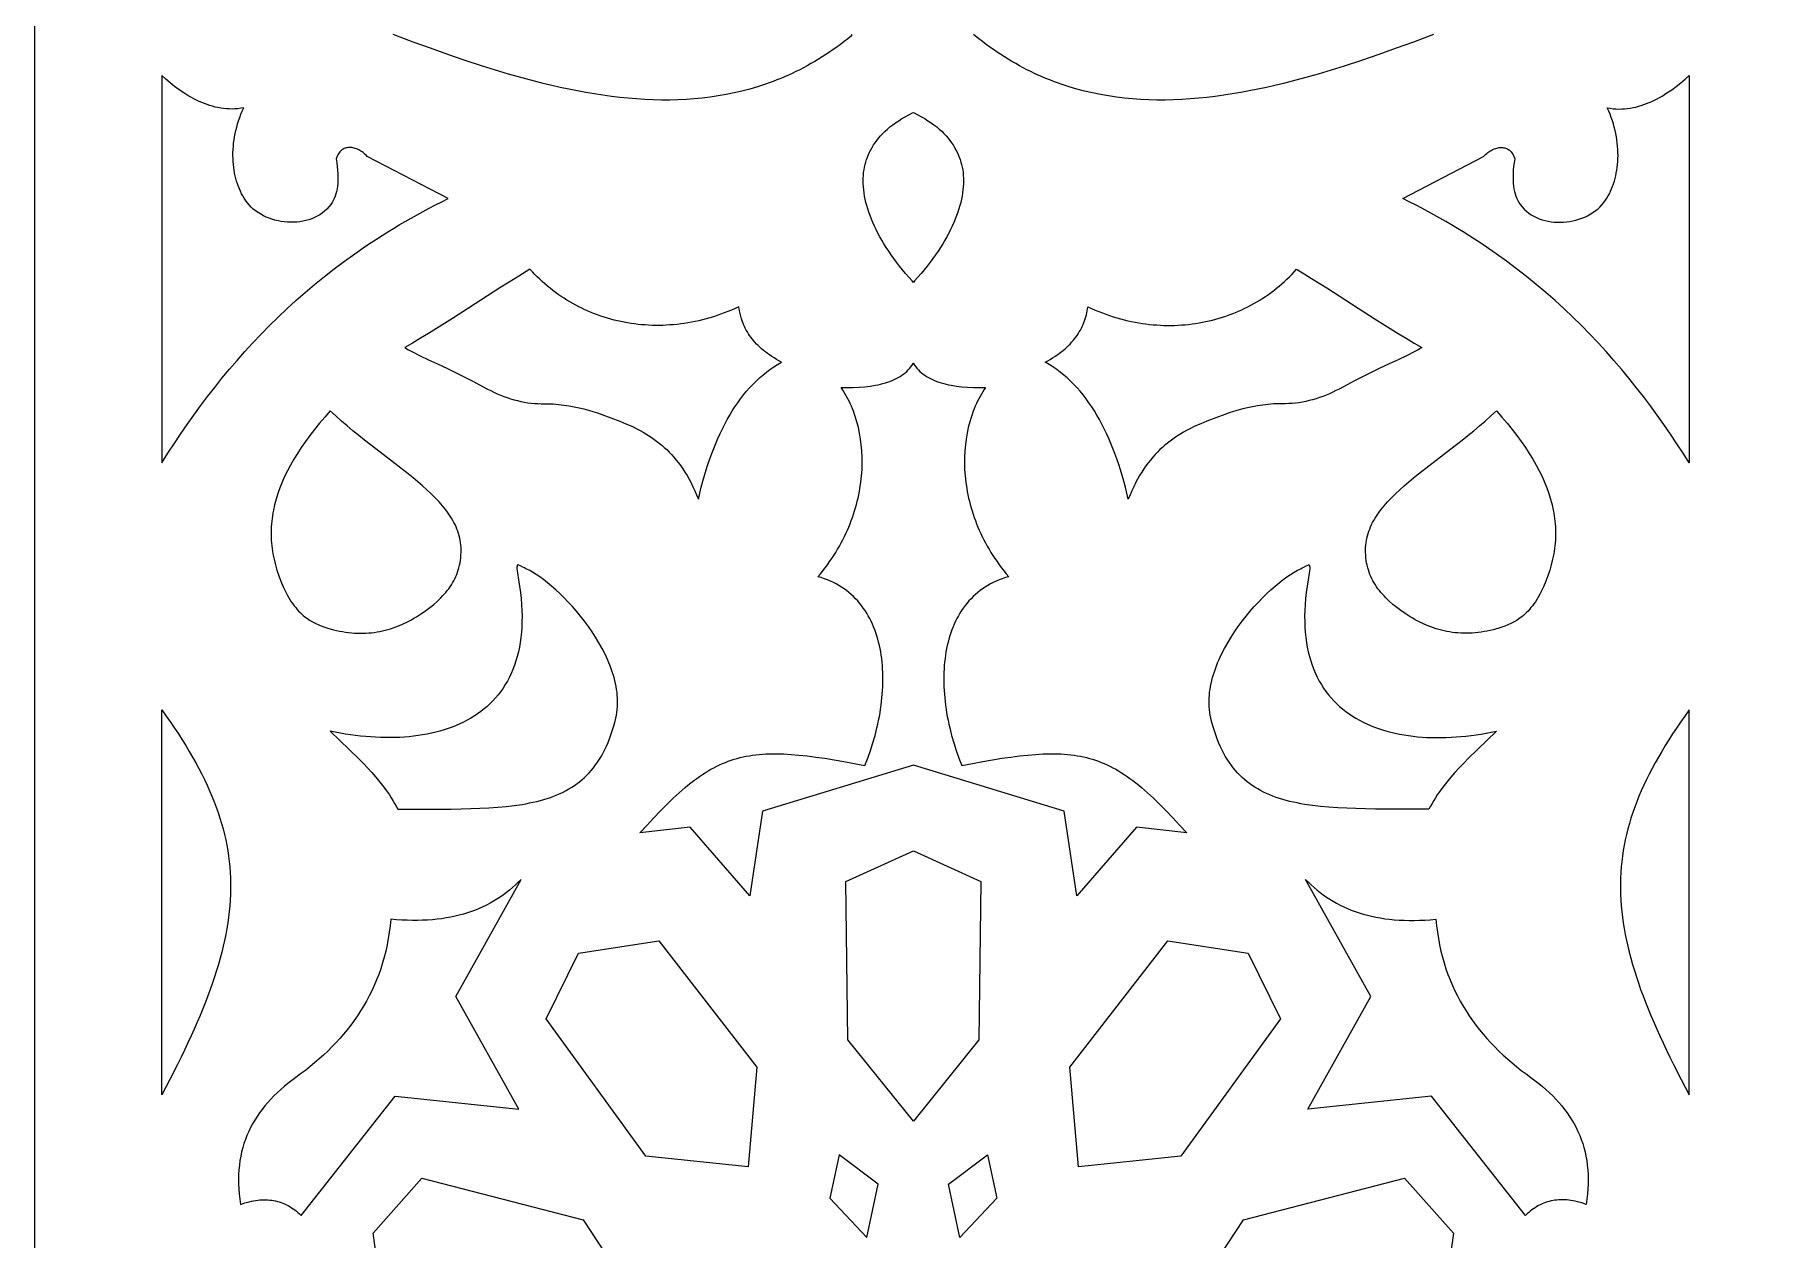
# Model space of a CAD drawing. Extents: x -580 to 580, y -400 to 400.
# Drawn here: x -545 to -477.2, y 112.4 to 159.8 of the extents above; entities that cross this region are included whole.
import ezdxf

# ---------------------------------------------------------------- set-up
doc = ezdxf.new("R2010")
doc.units = 0
doc.layers.add('LAYER_1', color=18, linetype='CONTINUOUS')
doc.layers.add('LAYER_2', color=174, linetype='CONTINUOUS')

msp = doc.modelspace()

# ---------------------------------------------------------------- linework, layer by layer
at = {"layer": 'LAYER_1'}
for points in [[(-512.913, 159.784), (-512.878, 159.752), (-512.906, 159.729), (-513.049, 159.615), (-513.192, 159.504), (-513.336, 159.396), (-513.48, 159.291), (-513.624, 159.19), (-513.769, 159.091), (-513.914, 158.995), (-514.06, 158.902), (-514.206, 158.811), (-514.352, 158.724), (-514.499, 158.64), (-514.646, 158.558), (-514.794, 158.479), (-514.941, 158.402), (-515.09, 158.328), (-515.238, 158.257), (-515.387, 158.189), (-515.537, 158.123), (-515.687, 158.06), (-515.837, 157.999), (-515.988, 157.94), (-516.139, 157.884), (-516.288, 157.832), (-516.594, 157.731), (-516.9, 157.641), (-517.208, 157.559), (-517.517, 157.487), (-517.828, 157.424), (-518.14, 157.369), (-518.454, 157.322), (-518.77, 157.284), (-519.087, 157.253), (-519.406, 157.231), (-519.726, 157.216), (-520.048, 157.209), (-520.371, 157.209), (-520.696, 157.216), (-521.022, 157.229), (-521.349, 157.25), (-521.678, 157.277), (-522.008, 157.31), (-522.339, 157.35), (-522.671, 157.396), (-523.004, 157.447), (-523.339, 157.504), (-523.674, 157.566), (-524.009, 157.633), (-524.346, 157.706), (-524.683, 157.783), (-525.021, 157.864), (-525.36, 157.95), (-525.699, 158.04), (-526.038, 158.134), (-526.378, 158.232), (-526.718, 158.333), (-527.059, 158.437), (-527.398, 158.544), (-528.081, 158.768), (-528.762, 159.001), (-529.443, 159.242), (-530.123, 159.489), (-530.801, 159.74), (-530.911, 159.781), (-530.906, 159.784)], [(-490.048, 159.784), (-490.043, 159.781), (-490.153, 159.74), (-490.831, 159.489), (-491.511, 159.242), (-492.192, 159.001), (-492.873, 158.768), (-493.556, 158.544), (-493.896, 158.437), (-494.236, 158.333), (-494.576, 158.232), (-494.916, 158.134), (-495.255, 158.04), (-495.594, 157.95), (-495.933, 157.864), (-496.271, 157.783), (-496.608, 157.706), (-496.945, 157.633), (-497.281, 157.566), (-497.616, 157.504), (-497.95, 157.447), (-498.283, 157.396), (-498.615, 157.35), (-498.946, 157.31), (-499.276, 157.277), (-499.605, 157.25), (-499.932, 157.229), (-500.258, 157.216), (-500.583, 157.209), (-500.906, 157.209), (-501.228, 157.216), (-501.549, 157.231), (-501.867, 157.253), (-502.185, 157.284), (-502.5, 157.322), (-502.814, 157.369), (-503.127, 157.424), (-503.437, 157.487), (-503.747, 157.559), (-504.054, 157.641), (-504.36, 157.731), (-504.667, 157.832), (-504.816, 157.884), (-504.967, 157.94), (-505.117, 157.999), (-505.267, 158.06), (-505.417, 158.123), (-505.567, 158.189), (-505.716, 158.257), (-505.865, 158.328), (-506.013, 158.402), (-506.161, 158.479), (-506.308, 158.558), (-506.455, 158.64), (-506.602, 158.724), (-506.748, 158.811), (-506.894, 158.902), (-507.04, 158.995), (-507.185, 159.091), (-507.33, 159.19), (-507.474, 159.291), (-507.618, 159.396), (-507.762, 159.504), (-507.905, 159.615), (-508.048, 159.729), (-508.111, 159.784)]]:
    msp.add_lwpolyline(points, dxfattribs=at)
for points in [[(-540, 142.945), (-539.759, 143.326), (-539.513, 143.704), (-539.262, 144.08), (-539.005, 144.453), (-538.743, 144.823), (-538.476, 145.191), (-538.202, 145.555), (-537.922, 145.916), (-537.636, 146.274), (-537.343, 146.628), (-537.043, 146.979), (-536.736, 147.327), (-536.421, 147.67), (-536.099, 148.01), (-535.769, 148.346), (-535.432, 148.677), (-535.085, 149.005), (-534.731, 149.328), (-534.368, 149.647), (-533.995, 149.961), (-533.614, 150.271), (-533.223, 150.576), (-532.823, 150.876), (-532.413, 151.171), (-531.993, 151.461), (-531.779, 151.604), (-531.563, 151.746), (-531.343, 151.886), (-531.122, 152.025), (-530.897, 152.163), (-530.67, 152.299), (-530.44, 152.434), (-530.207, 152.567), (-529.972, 152.7), (-529.734, 152.83), (-529.493, 152.959), (-529.249, 153.087), (-529.002, 153.213), (-528.752, 153.338), (-531.926, 154.989), (-531.965, 155.031), (-532.005, 155.07), (-532.046, 155.107), (-532.089, 155.142), (-532.132, 155.174), (-532.176, 155.203), (-532.22, 155.23), (-532.265, 155.254), (-532.31, 155.275), (-532.356, 155.293), (-532.402, 155.309), (-532.447, 155.322), (-532.493, 155.331), (-532.538, 155.338), (-532.582, 155.342), (-532.627, 155.343), (-532.67, 155.34), (-532.712, 155.335), (-532.754, 155.326), (-532.794, 155.314), (-532.834, 155.299), (-532.872, 155.281), (-532.908, 155.259), (-532.943, 155.234), (-532.976, 155.205), (-533.007, 155.173), (-533.036, 155.137), (-533.062, 155.098), (-533.087, 155.055), (-533.109, 155.008), (-533.128, 154.958), (-533.145, 154.904), (-533.122, 154.747), (-533.105, 154.597), (-533.092, 154.453), (-533.084, 154.315), (-533.08, 154.184), (-533.082, 154.059), (-533.088, 153.939), (-533.099, 153.826), (-533.115, 153.718), (-533.136, 153.615), (-533.162, 153.518), (-533.192, 153.425), (-533.227, 153.338), (-533.267, 153.256), (-533.312, 153.178), (-533.361, 153.105), (-533.436, 153.011), (-533.517, 152.923), (-533.604, 152.843), (-533.697, 152.769), (-533.794, 152.703), (-533.896, 152.643), (-534.002, 152.591), (-534.112, 152.545), (-534.224, 152.505), (-534.34, 152.473), (-534.458, 152.446), (-534.578, 152.426), (-534.699, 152.413), (-534.821, 152.406), (-534.944, 152.405), (-535.068, 152.41), (-535.191, 152.421), (-535.313, 152.438), (-535.434, 152.462), (-535.554, 152.491), (-535.672, 152.526), (-535.787, 152.566), (-535.9, 152.612), (-536.009, 152.664), (-536.115, 152.721), (-536.216, 152.784), (-536.313, 152.852), (-536.405, 152.925), (-536.492, 153.004), (-536.573, 153.087), (-536.647, 153.176), (-536.715, 153.27), (-536.769, 153.353), (-536.819, 153.44), (-536.867, 153.529), (-536.912, 153.621), (-536.953, 153.716), (-536.992, 153.814), (-537.028, 153.914), (-537.06, 154.016), (-537.089, 154.121), (-537.115, 154.228), (-537.138, 154.337), (-537.158, 154.448), (-537.174, 154.56), (-537.187, 154.675), (-537.196, 154.791), (-537.202, 154.908), (-537.204, 155.027), (-537.203, 155.148), (-537.198, 155.269), (-537.189, 155.391), (-537.177, 155.515), (-537.161, 155.639), (-537.141, 155.764), (-537.117, 155.89), (-537.089, 156.016), (-537.058, 156.142), (-537.022, 156.269), (-536.983, 156.396), (-536.939, 156.523), (-536.891, 156.65), (-536.839, 156.777), (-536.783, 156.904), (-536.897, 156.884), (-537.012, 156.869), (-537.125, 156.86), (-537.238, 156.856), (-537.351, 156.858), (-537.463, 156.864), (-537.574, 156.875), (-537.684, 156.89), (-537.794, 156.91), (-537.902, 156.934), (-538.01, 156.962), (-538.117, 156.994), (-538.223, 157.03), (-538.329, 157.069), (-538.433, 157.111), (-538.535, 157.157), (-538.637, 157.205), (-538.738, 157.256), (-538.837, 157.31), (-538.936, 157.367), (-539.128, 157.486), (-539.315, 157.613), (-539.496, 157.747), (-539.671, 157.885), (-539.839, 158.027), (-540, 158.171)], [(-480, 142.945), (-480.241, 143.326), (-480.487, 143.704), (-480.738, 144.08), (-480.994, 144.453), (-481.256, 144.823), (-481.524, 145.191), (-481.798, 145.555), (-482.077, 145.916), (-482.364, 146.274), (-482.657, 146.628), (-482.957, 146.979), (-483.264, 147.327), (-483.578, 147.67), (-483.9, 148.01), (-484.23, 148.346), (-484.568, 148.677), (-484.914, 149.005), (-485.269, 149.328), (-485.632, 149.647), (-486.004, 149.961), (-486.385, 150.271), (-486.776, 150.576), (-487.176, 150.876), (-487.586, 151.171), (-488.007, 151.461), (-488.221, 151.604), (-488.437, 151.746), (-488.656, 151.886), (-488.878, 152.025), (-489.102, 152.163), (-489.33, 152.299), (-489.559, 152.434), (-489.792, 152.567), (-490.028, 152.7), (-490.266, 152.83), (-490.507, 152.959), (-490.751, 153.087), (-490.998, 153.213), (-491.248, 153.338), (-488.073, 154.989), (-488.035, 155.031), (-487.994, 155.07), (-487.953, 155.107), (-487.911, 155.142), (-487.868, 155.174), (-487.824, 155.203), (-487.78, 155.23), (-487.735, 155.254), (-487.689, 155.275), (-487.644, 155.293), (-487.598, 155.309), (-487.552, 155.322), (-487.507, 155.331), (-487.462, 155.338), (-487.417, 155.342), (-487.373, 155.343), (-487.33, 155.34), (-487.287, 155.335), (-487.246, 155.326), (-487.205, 155.314), (-487.166, 155.299), (-487.128, 155.281), (-487.092, 155.259), (-487.057, 155.234), (-487.024, 155.205), (-486.993, 155.173), (-486.964, 155.137), (-486.937, 155.098), (-486.913, 155.055), (-486.891, 155.008), (-486.871, 154.958), (-486.854, 154.904), (-486.877, 154.747), (-486.895, 154.597), (-486.908, 154.453), (-486.916, 154.315), (-486.919, 154.184), (-486.918, 154.059), (-486.911, 153.939), (-486.9, 153.826), (-486.884, 153.718), (-486.863, 153.615), (-486.838, 153.518), (-486.807, 153.425), (-486.772, 153.338), (-486.733, 153.256), (-486.688, 153.178), (-486.639, 153.105), (-486.564, 153.011), (-486.482, 152.923), (-486.395, 152.843), (-486.303, 152.769), (-486.205, 152.703), (-486.104, 152.643), (-485.998, 152.591), (-485.888, 152.545), (-485.775, 152.505), (-485.66, 152.473), (-485.542, 152.446), (-485.422, 152.426), (-485.301, 152.413), (-485.178, 152.406), (-485.055, 152.405), (-484.932, 152.41), (-484.809, 152.421), (-484.687, 152.438), (-484.565, 152.462), (-484.446, 152.491), (-484.328, 152.526), (-484.213, 152.566), (-484.1, 152.612), (-483.991, 152.664), (-483.885, 152.721), (-483.783, 152.784), (-483.686, 152.852), (-483.594, 152.925), (-483.508, 153.004), (-483.427, 153.087), (-483.352, 153.176), (-483.284, 153.27), (-483.231, 153.353), (-483.18, 153.44), (-483.133, 153.529), (-483.088, 153.621), (-483.046, 153.716), (-483.008, 153.814), (-482.972, 153.914), (-482.939, 154.016), (-482.91, 154.121), (-482.884, 154.228), (-482.861, 154.337), (-482.842, 154.448), (-482.826, 154.56), (-482.813, 154.675), (-482.804, 154.791), (-482.798, 154.908), (-482.795, 155.027), (-482.797, 155.148), (-482.802, 155.269), (-482.81, 155.391), (-482.823, 155.515), (-482.839, 155.639), (-482.859, 155.764), (-482.882, 155.89), (-482.91, 156.016), (-482.942, 156.142), (-482.977, 156.269), (-483.017, 156.396), (-483.061, 156.523), (-483.108, 156.65), (-483.16, 156.777), (-483.217, 156.904), (-483.102, 156.884), (-482.988, 156.869), (-482.874, 156.86), (-482.761, 156.856), (-482.649, 156.858), (-482.537, 156.864), (-482.426, 156.875), (-482.315, 156.89), (-482.206, 156.91), (-482.097, 156.934), (-481.989, 156.962), (-481.882, 156.994), (-481.776, 157.03), (-481.671, 157.069), (-481.567, 157.111), (-481.464, 157.157), (-481.362, 157.205), (-481.262, 157.256), (-481.162, 157.31), (-481.064, 157.367), (-480.872, 157.486), (-480.685, 157.613), (-480.504, 157.747), (-480.329, 157.885), (-480.161, 158.027), (-480, 158.171)], [(-509.364, 155.979), (-509.275, 155.891), (-509.192, 155.803), (-509.114, 155.714), (-509.041, 155.624), (-508.974, 155.533), (-508.912, 155.442), (-508.854, 155.349), (-508.802, 155.256), (-508.754, 155.161), (-508.711, 155.065), (-508.672, 154.968), (-508.637, 154.87), (-508.606, 154.771), (-508.58, 154.67), (-508.557, 154.567), (-508.539, 154.463), (-508.525, 154.357), (-508.515, 154.249), (-508.509, 154.139), (-508.507, 154.027), (-508.509, 153.913), (-508.516, 153.797), (-508.527, 153.679), (-508.542, 153.559), (-508.562, 153.437), (-508.586, 153.313), (-508.615, 153.187), (-508.649, 153.059), (-508.687, 152.93), (-508.729, 152.798), (-508.776, 152.666), (-508.828, 152.531), (-508.885, 152.395), (-508.946, 152.258), (-509.012, 152.12), (-509.083, 151.98), (-509.159, 151.839), (-509.239, 151.697), (-509.324, 151.555), (-509.414, 151.411), (-509.508, 151.267), (-509.607, 151.122), (-509.71, 150.977), (-509.818, 150.831), (-509.931, 150.685), (-510.048, 150.538), (-510.17, 150.392), (-510.297, 150.245), (-510.427, 150.098), (-510.477, 150.044), (-510.527, 150.098), (-510.658, 150.245), (-510.784, 150.392), (-510.906, 150.538), (-511.023, 150.685), (-511.136, 150.831), (-511.244, 150.977), (-511.348, 151.122), (-511.446, 151.267), (-511.541, 151.411), (-511.63, 151.555), (-511.715, 151.697), (-511.795, 151.839), (-511.871, 151.98), (-511.942, 152.12), (-512.008, 152.258), (-512.069, 152.395), (-512.126, 152.531), (-512.178, 152.666), (-512.225, 152.798), (-512.268, 152.93), (-512.306, 153.059), (-512.339, 153.187), (-512.368, 153.313), (-512.392, 153.437), (-512.412, 153.559), (-512.427, 153.679), (-512.438, 153.797), (-512.445, 153.913), (-512.447, 154.027), (-512.445, 154.139), (-512.439, 154.249), (-512.429, 154.357), (-512.415, 154.463), (-512.397, 154.567), (-512.375, 154.67), (-512.348, 154.771), (-512.317, 154.87), (-512.283, 154.968), (-512.244, 155.065), (-512.2, 155.161), (-512.152, 155.256), (-512.1, 155.349), (-512.043, 155.442), (-511.98, 155.533), (-511.913, 155.624), (-511.841, 155.714), (-511.763, 155.803), (-511.679, 155.891), (-511.59, 155.979), (-511.495, 156.065), (-511.394, 156.15), (-511.286, 156.234), (-511.173, 156.316), (-511.053, 156.397), (-510.927, 156.477), (-510.794, 156.554), (-510.654, 156.63), (-510.508, 156.704), (-510.477, 156.719), (-510.447, 156.704), (-510.3, 156.63), (-510.161, 156.554), (-510.028, 156.477), (-509.901, 156.397), (-509.781, 156.316), (-509.668, 156.234), (-509.56, 156.15), (-509.459, 156.065)], [(-525.536, 150.558), (-525.828, 150.383), (-526.123, 150.201), (-526.725, 149.822), (-527.956, 149.027), (-528.581, 148.624), (-529.208, 148.228), (-529.522, 148.034), (-529.835, 147.844), (-530.148, 147.66), (-530.459, 147.481), (-530.305, 147.394), (-530.152, 147.311), (-529.845, 147.156), (-529.524, 147.002), (-529.174, 146.838), (-528.782, 146.653), (-528.332, 146.435), (-527.811, 146.172), (-527.519, 146.02), (-527.205, 145.852), (-527.08, 145.788), (-526.954, 145.726), (-526.826, 145.668), (-526.696, 145.613), (-526.564, 145.562), (-526.432, 145.514), (-526.298, 145.47), (-526.164, 145.431), (-526.029, 145.395), (-525.895, 145.364), (-525.76, 145.337), (-525.625, 145.315), (-525.492, 145.298), (-525.359, 145.285), (-525.227, 145.278), (-525.096, 145.276), (-524.859, 145.274), (-524.632, 145.264), (-524.413, 145.247), (-524.203, 145.223), (-523.999, 145.193), (-523.802, 145.158), (-523.61, 145.117), (-523.423, 145.071), (-523.24, 145.021), (-523.061, 144.967), (-522.883, 144.91), (-522.708, 144.849), (-522.359, 144.721), (-522.008, 144.585), (-521.772, 144.49), (-521.541, 144.388), (-521.315, 144.278), (-521.203, 144.219), (-521.093, 144.158), (-520.984, 144.094), (-520.877, 144.028), (-520.77, 143.958), (-520.666, 143.885), (-520.562, 143.809), (-520.46, 143.73), (-520.36, 143.647), (-520.261, 143.56), (-520.164, 143.469), (-520.068, 143.374), (-519.974, 143.274), (-519.882, 143.171), (-519.791, 143.062), (-519.703, 142.949), (-519.616, 142.832), (-519.531, 142.709), (-519.448, 142.58), (-519.367, 142.447), (-519.287, 142.308), (-519.21, 142.163), (-519.135, 142.012), (-519.062, 141.855), (-518.991, 141.693), (-518.922, 141.523), (-518.866, 141.761), (-518.807, 141.995), (-518.745, 142.224), (-518.681, 142.45), (-518.614, 142.672), (-518.544, 142.889), (-518.472, 143.102), (-518.397, 143.312), (-518.319, 143.516), (-518.238, 143.717), (-518.154, 143.913), (-518.067, 144.104), (-517.978, 144.291), (-517.885, 144.473), (-517.789, 144.651), (-517.69, 144.824), (-517.588, 144.993), (-517.483, 145.156), (-517.375, 145.315), (-517.263, 145.468), (-517.148, 145.617), (-517.03, 145.761), (-516.909, 145.9), (-516.784, 146.033), (-516.656, 146.161), (-516.524, 146.285), (-516.389, 146.402), (-516.25, 146.515), (-516.108, 146.622), (-515.962, 146.723), (-515.813, 146.819), (-515.66, 146.91), (-515.76, 146.963), (-515.856, 147.018), (-515.949, 147.074), (-516.039, 147.131), (-516.125, 147.189), (-516.208, 147.248), (-516.287, 147.307), (-516.363, 147.368), (-516.436, 147.43), (-516.506, 147.493), (-516.573, 147.557), (-516.636, 147.621), (-516.697, 147.687), (-516.754, 147.753), (-516.809, 147.82), (-516.86, 147.888), (-516.909, 147.957), (-516.955, 148.027), (-516.998, 148.097), (-517.039, 148.169), (-517.077, 148.241), (-517.112, 148.314), (-517.145, 148.387), (-517.176, 148.462), (-517.204, 148.537), (-517.229, 148.613), (-517.273, 148.766), (-517.308, 148.923), (-517.335, 149.082), (-517.477, 149.017), (-517.619, 148.955), (-517.761, 148.897), (-517.903, 148.841), (-518.046, 148.789), (-518.188, 148.739), (-518.331, 148.693), (-518.474, 148.65), (-518.617, 148.609), (-518.76, 148.572), (-518.902, 148.538), (-519.045, 148.506), (-519.188, 148.478), (-519.33, 148.452), (-519.473, 148.43), (-519.615, 148.41), (-519.757, 148.393), (-519.899, 148.379), (-520.04, 148.368), (-520.181, 148.359), (-520.322, 148.354), (-520.462, 148.351), (-520.602, 148.351), (-520.741, 148.354), (-520.88, 148.36), (-521.018, 148.368), (-521.156, 148.379), (-521.293, 148.393), (-521.429, 148.409), (-521.565, 148.428), (-521.7, 148.45), (-521.835, 148.474), (-521.968, 148.502), (-522.101, 148.531), (-522.233, 148.563), (-522.364, 148.598), (-522.494, 148.636), (-522.623, 148.676), (-522.751, 148.718), (-522.878, 148.763), (-523.004, 148.811), (-523.129, 148.861), (-523.253, 148.913), (-523.376, 148.968), (-523.497, 149.025), (-523.618, 149.085), (-523.737, 149.147), (-523.855, 149.212), (-523.971, 149.279), (-524.086, 149.348), (-524.2, 149.42), (-524.312, 149.494), (-524.423, 149.57), (-524.532, 149.649), (-524.64, 149.73), (-524.746, 149.813), (-524.851, 149.898), (-524.954, 149.986), (-525.055, 150.076), (-525.155, 150.168), (-525.253, 150.262), (-525.349, 150.359), (-525.443, 150.458)], [(-495.419, 150.558), (-495.127, 150.383), (-494.831, 150.201), (-494.23, 149.822), (-492.998, 149.027), (-492.373, 148.624), (-491.746, 148.228), (-491.432, 148.034), (-491.119, 147.844), (-490.807, 147.66), (-490.495, 147.481), (-490.65, 147.394), (-490.802, 147.311), (-491.109, 147.156), (-491.43, 147.002), (-491.78, 146.838), (-492.172, 146.653), (-492.622, 146.435), (-493.143, 146.172), (-493.435, 146.02), (-493.75, 145.852), (-493.874, 145.788), (-494, 145.726), (-494.128, 145.668), (-494.258, 145.613), (-494.39, 145.562), (-494.522, 145.514), (-494.656, 145.47), (-494.79, 145.431), (-494.925, 145.395), (-495.06, 145.364), (-495.194, 145.337), (-495.329, 145.315), (-495.463, 145.298), (-495.596, 145.285), (-495.728, 145.278), (-495.858, 145.276), (-496.095, 145.274), (-496.322, 145.264), (-496.541, 145.247), (-496.752, 145.223), (-496.955, 145.193), (-497.152, 145.158), (-497.344, 145.117), (-497.531, 145.071), (-497.714, 145.021), (-497.894, 144.967), (-498.071, 144.91), (-498.246, 144.849), (-498.595, 144.721), (-498.947, 144.585), (-499.182, 144.49), (-499.413, 144.388), (-499.639, 144.278), (-499.751, 144.219), (-499.861, 144.158), (-499.97, 144.094), (-500.078, 144.028), (-500.184, 143.958), (-500.289, 143.885), (-500.392, 143.809), (-500.494, 143.73), (-500.594, 143.647), (-500.693, 143.56), (-500.79, 143.469), (-500.886, 143.374), (-500.98, 143.274), (-501.072, 143.171), (-501.163, 143.062), (-501.251, 142.949), (-501.338, 142.832), (-501.423, 142.709), (-501.507, 142.58), (-501.588, 142.447), (-501.667, 142.308), (-501.744, 142.163), (-501.819, 142.012), (-501.892, 141.855), (-501.963, 141.693), (-502.032, 141.523), (-502.088, 141.761), (-502.147, 141.995), (-502.209, 142.224), (-502.273, 142.45), (-502.34, 142.672), (-502.41, 142.889), (-502.482, 143.102), (-502.558, 143.312), (-502.636, 143.516), (-502.717, 143.717), (-502.8, 143.913), (-502.887, 144.104), (-502.977, 144.291), (-503.069, 144.473), (-503.165, 144.651), (-503.264, 144.824), (-503.366, 144.993), (-503.471, 145.156), (-503.579, 145.315), (-503.691, 145.468), (-503.806, 145.617), (-503.924, 145.761), (-504.045, 145.9), (-504.17, 146.033), (-504.298, 146.161), (-504.43, 146.285), (-504.565, 146.402), (-504.704, 146.515), (-504.846, 146.622), (-504.992, 146.723), (-505.141, 146.819), (-505.295, 146.91), (-505.194, 146.963), (-505.098, 147.018), (-505.005, 147.074), (-504.915, 147.131), (-504.829, 147.189), (-504.746, 147.248), (-504.667, 147.307), (-504.591, 147.368), (-504.518, 147.43), (-504.448, 147.493), (-504.382, 147.557), (-504.318, 147.621), (-504.258, 147.687), (-504.2, 147.753), (-504.146, 147.82), (-504.094, 147.888), (-504.045, 147.957), (-503.999, 148.027), (-503.956, 148.097), (-503.915, 148.169), (-503.877, 148.241), (-503.842, 148.314), (-503.809, 148.387), (-503.779, 148.462), (-503.751, 148.537), (-503.725, 148.613), (-503.681, 148.766), (-503.646, 148.923), (-503.619, 149.082), (-503.478, 149.017), (-503.336, 148.955), (-503.194, 148.897), (-503.051, 148.841), (-502.909, 148.789), (-502.766, 148.739), (-502.623, 148.693), (-502.48, 148.65), (-502.338, 148.609), (-502.195, 148.572), (-502.052, 148.538), (-501.909, 148.506), (-501.766, 148.478), (-501.624, 148.452), (-501.481, 148.43), (-501.339, 148.41), (-501.197, 148.393), (-501.056, 148.379), (-500.914, 148.368), (-500.773, 148.359), (-500.633, 148.354), (-500.492, 148.351), (-500.353, 148.351), (-500.213, 148.354), (-500.074, 148.36), (-499.936, 148.368), (-499.798, 148.379), (-499.661, 148.393), (-499.525, 148.409), (-499.389, 148.428), (-499.254, 148.45), (-499.12, 148.474), (-498.986, 148.502), (-498.853, 148.531), (-498.721, 148.563), (-498.59, 148.598), (-498.46, 148.636), (-498.331, 148.676), (-498.203, 148.718), (-498.076, 148.763), (-497.95, 148.811), (-497.825, 148.861), (-497.701, 148.913), (-497.578, 148.968), (-497.457, 149.025), (-497.336, 149.085), (-497.217, 149.147), (-497.1, 149.212), (-496.983, 149.279), (-496.868, 149.348), (-496.754, 149.42), (-496.642, 149.494), (-496.531, 149.57), (-496.422, 149.649), (-496.314, 149.73), (-496.208, 149.813), (-496.103, 149.898), (-496, 149.986), (-495.899, 150.076), (-495.799, 150.168), (-495.702, 150.262), (-495.605, 150.359), (-495.511, 150.458)], [(-510.483, 146.871), (-510.477, 146.862), (-510.472, 146.871), (-510.472, 146.853), (-510.429, 146.785), (-510.382, 146.721), (-510.332, 146.659), (-510.278, 146.6), (-510.22, 146.543), (-510.159, 146.49), (-510.095, 146.439), (-510.027, 146.39), (-509.956, 146.344), (-509.882, 146.301), (-509.805, 146.26), (-509.725, 146.222), (-509.643, 146.186), (-509.557, 146.152), (-509.469, 146.121), (-509.378, 146.092), (-509.284, 146.066), (-509.188, 146.041), (-509.09, 146.019), (-508.99, 145.999), (-508.782, 145.966), (-508.567, 145.941), (-508.344, 145.923), (-508.114, 145.914), (-507.878, 145.912), (-507.637, 145.917), (-507.695, 145.831), (-507.75, 145.743), (-507.804, 145.654), (-507.855, 145.562), (-507.905, 145.469), (-507.953, 145.374), (-507.999, 145.277), (-508.042, 145.179), (-508.084, 145.079), (-508.124, 144.977), (-508.197, 144.77), (-508.262, 144.556), (-508.318, 144.338), (-508.366, 144.115), (-508.404, 143.887), (-508.434, 143.654), (-508.455, 143.418), (-508.467, 143.179), (-508.469, 142.937), (-508.461, 142.691), (-508.444, 142.444), (-508.417, 142.195), (-508.38, 141.944), (-508.358, 141.818), (-508.333, 141.692), (-508.305, 141.565), (-508.275, 141.439), (-508.243, 141.312), (-508.207, 141.185), (-508.169, 141.059), (-508.129, 140.932), (-508.086, 140.805), (-508.04, 140.679), (-507.991, 140.553), (-507.939, 140.426), (-507.885, 140.301), (-507.828, 140.175), (-507.768, 140.05), (-507.706, 139.925), (-507.64, 139.801), (-507.572, 139.677), (-507.501, 139.554), (-507.427, 139.431), (-507.35, 139.309), (-507.27, 139.188), (-507.187, 139.067), (-507.101, 138.947), (-507.013, 138.828), (-506.921, 138.71), (-506.826, 138.593), (-506.728, 138.477), (-506.857, 138.439), (-506.982, 138.397), (-507.103, 138.352), (-507.221, 138.302), (-507.335, 138.249), (-507.446, 138.192), (-507.554, 138.131), (-507.658, 138.067), (-507.758, 137.999), (-507.856, 137.928), (-507.949, 137.853), (-508.04, 137.775), (-508.127, 137.695), (-508.211, 137.61), (-508.291, 137.523), (-508.368, 137.433), (-508.442, 137.34), (-508.513, 137.244), (-508.58, 137.146), (-508.644, 137.045), (-508.705, 136.941), (-508.763, 136.834), (-508.817, 136.726), (-508.869, 136.614), (-508.917, 136.501), (-508.962, 136.385), (-509.005, 136.267), (-509.044, 136.147), (-509.08, 136.025), (-509.113, 135.901), (-509.143, 135.776), (-509.17, 135.648), (-509.194, 135.519), (-509.215, 135.388), (-509.233, 135.255), (-509.249, 135.121), (-509.261, 134.986), (-509.271, 134.849), (-509.277, 134.711), (-509.281, 134.571), (-509.282, 134.431), (-509.281, 134.289), (-509.276, 134.147), (-509.269, 134.004), (-509.259, 133.859), (-509.246, 133.714), (-509.231, 133.569), (-509.212, 133.423), (-509.192, 133.276), (-509.168, 133.128), (-509.142, 132.981), (-509.114, 132.833), (-509.082, 132.684), (-509.049, 132.536), (-508.973, 132.239), (-508.888, 131.942), (-508.793, 131.646), (-508.688, 131.351), (-508.574, 131.059), (-508.152, 131.138), (-507.75, 131.212), (-507.365, 131.278), (-506.997, 131.338), (-506.645, 131.389), (-506.308, 131.433), (-505.985, 131.468), (-505.675, 131.494), (-505.377, 131.511), (-505.091, 131.518), (-504.952, 131.518), (-504.815, 131.515), (-504.68, 131.51), (-504.548, 131.502), (-504.418, 131.491), (-504.29, 131.478), (-504.164, 131.461), (-504.039, 131.442), (-503.916, 131.42), (-503.795, 131.395), (-503.675, 131.367), (-503.557, 131.335), (-503.439, 131.301), (-503.323, 131.264), (-503.207, 131.223), (-503.093, 131.179), (-502.979, 131.131), (-502.865, 131.08), (-502.753, 131.026), (-502.64, 130.968), (-502.528, 130.907), (-502.416, 130.842), (-502.303, 130.774), (-502.191, 130.702), (-502.079, 130.626), (-501.966, 130.546), (-501.852, 130.462), (-501.738, 130.375), (-501.624, 130.284), (-501.508, 130.188), (-501.274, 129.985), (-501.036, 129.766), (-500.792, 129.529), (-500.541, 129.275), (-500.282, 129.003), (-500.016, 128.713), (-499.739, 128.405), (-501.706, 128.629), (-504.06, 125.935), (-504.557, 129.258), (-510.477, 131.065), (-516.397, 129.258), (-516.894, 125.935), (-519.248, 128.629), (-521.215, 128.405), (-520.939, 128.713), (-520.672, 129.003), (-520.413, 129.275), (-520.163, 129.529), (-519.918, 129.766), (-519.68, 129.985), (-519.446, 130.188), (-519.33, 130.284), (-519.216, 130.375), (-519.102, 130.462), (-518.988, 130.546), (-518.876, 130.626), (-518.763, 130.702), (-518.651, 130.774), (-518.539, 130.842), (-518.426, 130.907), (-518.314, 130.968), (-518.202, 131.026), (-518.089, 131.08), (-517.975, 131.131), (-517.861, 131.179), (-517.747, 131.223), (-517.631, 131.264), (-517.515, 131.301), (-517.398, 131.335), (-517.279, 131.367), (-517.159, 131.395), (-517.038, 131.42), (-516.915, 131.442), (-516.791, 131.461), (-516.664, 131.478), (-516.536, 131.491), (-516.406, 131.502), (-516.274, 131.51), (-516.139, 131.515), (-516.003, 131.518), (-515.863, 131.518), (-515.577, 131.511), (-515.279, 131.494), (-514.97, 131.468), (-514.647, 131.433), (-514.31, 131.389), (-513.957, 131.338), (-513.589, 131.278), (-513.205, 131.212), (-512.802, 131.138), (-512.38, 131.059), (-512.266, 131.351), (-512.161, 131.646), (-512.066, 131.942), (-511.981, 132.239), (-511.906, 132.536), (-511.872, 132.684), (-511.841, 132.833), (-511.812, 132.981), (-511.786, 133.128), (-511.763, 133.276), (-511.742, 133.423), (-511.724, 133.569), (-511.708, 133.714), (-511.696, 133.859), (-511.686, 134.004), (-511.678, 134.147), (-511.674, 134.289), (-511.672, 134.431), (-511.673, 134.571), (-511.677, 134.711), (-511.684, 134.849), (-511.693, 134.986), (-511.706, 135.121), (-511.721, 135.255), (-511.739, 135.388), (-511.76, 135.519), (-511.784, 135.648), (-511.811, 135.776), (-511.841, 135.901), (-511.874, 136.025), (-511.911, 136.147), (-511.95, 136.267), (-511.992, 136.385), (-512.037, 136.501), (-512.085, 136.614), (-512.137, 136.726), (-512.192, 136.834), (-512.249, 136.941), (-512.31, 137.045), (-512.374, 137.146), (-512.442, 137.244), (-512.512, 137.34), (-512.586, 137.433), (-512.663, 137.523), (-512.744, 137.61), (-512.827, 137.695), (-512.915, 137.775), (-513.005, 137.853), (-513.099, 137.928), (-513.196, 137.999), (-513.297, 138.067), (-513.401, 138.131), (-513.508, 138.192), (-513.619, 138.249), (-513.733, 138.302), (-513.851, 138.352), (-513.973, 138.397), (-514.098, 138.439), (-514.226, 138.477), (-514.128, 138.593), (-514.033, 138.71), (-513.942, 138.828), (-513.853, 138.947), (-513.767, 139.067), (-513.684, 139.188), (-513.604, 139.309), (-513.527, 139.431), (-513.453, 139.554), (-513.382, 139.677), (-513.314, 139.801), (-513.248, 139.925), (-513.186, 140.05), (-513.126, 140.175), (-513.069, 140.301), (-513.015, 140.426), (-512.963, 140.553), (-512.915, 140.679), (-512.869, 140.805), (-512.825, 140.932), (-512.785, 141.059), (-512.747, 141.185), (-512.712, 141.312), (-512.679, 141.439), (-512.649, 141.565), (-512.621, 141.692), (-512.597, 141.818), (-512.574, 141.944), (-512.537, 142.195), (-512.51, 142.444), (-512.493, 142.691), (-512.486, 142.937), (-512.488, 143.179), (-512.499, 143.418), (-512.52, 143.654), (-512.55, 143.887), (-512.589, 144.115), (-512.636, 144.338), (-512.692, 144.556), (-512.757, 144.77), (-512.831, 144.977), (-512.87, 145.079), (-512.912, 145.179), (-512.956, 145.277), (-513.001, 145.374), (-513.049, 145.469), (-513.099, 145.562), (-513.15, 145.654), (-513.204, 145.743), (-513.259, 145.831), (-513.317, 145.917), (-513.076, 145.912), (-512.84, 145.914), (-512.611, 145.923), (-512.388, 145.941), (-512.172, 145.966), (-511.965, 145.999), (-511.864, 146.019), (-511.766, 146.041), (-511.67, 146.066), (-511.577, 146.092), (-511.486, 146.121), (-511.397, 146.152), (-511.312, 146.186), (-511.229, 146.222), (-511.149, 146.26), (-511.072, 146.301), (-510.998, 146.344), (-510.927, 146.39), (-510.859, 146.439), (-510.795, 146.49), (-510.734, 146.543), (-510.676, 146.6), (-510.622, 146.659), (-510.572, 146.721), (-510.525, 146.785), (-510.483, 146.853)], [(-533.383, 144.998), (-533.6, 144.751), (-533.805, 144.506), (-534, 144.263), (-534.184, 144.024), (-534.357, 143.787), (-534.52, 143.552), (-534.672, 143.319), (-534.814, 143.089), (-534.945, 142.86), (-535.065, 142.634), (-535.175, 142.409), (-535.275, 142.185), (-535.364, 141.964), (-535.443, 141.743), (-535.511, 141.524), (-535.569, 141.306), (-535.617, 141.089), (-535.637, 140.981), (-535.655, 140.873), (-535.67, 140.765), (-535.682, 140.657), (-535.692, 140.55), (-535.7, 140.442), (-535.704, 140.335), (-535.707, 140.228), (-535.706, 140.121), (-535.704, 140.014), (-535.698, 139.907), (-535.691, 139.8), (-535.68, 139.693), (-535.668, 139.587), (-535.652, 139.48), (-535.634, 139.373), (-535.591, 139.159), (-535.538, 138.945), (-535.475, 138.731), (-535.402, 138.516), (-535.32, 138.3), (-535.227, 138.084), (-535.125, 137.867), (-535.073, 137.766), (-535.021, 137.671), (-534.967, 137.58), (-534.912, 137.494), (-534.856, 137.412), (-534.799, 137.335), (-534.741, 137.262), (-534.683, 137.193), (-534.624, 137.128), (-534.564, 137.067), (-534.504, 137.009), (-534.443, 136.955), (-534.382, 136.905), (-534.321, 136.857), (-534.198, 136.772), (-534.074, 136.697), (-533.951, 136.633), (-533.829, 136.578), (-533.709, 136.53), (-533.591, 136.489), (-533.475, 136.453), (-533.257, 136.393), (-533.137, 136.364), (-533.018, 136.338), (-532.9, 136.316), (-532.783, 136.297), (-532.666, 136.282), (-532.55, 136.269), (-532.436, 136.26), (-532.322, 136.255), (-532.208, 136.252), (-532.096, 136.253), (-531.984, 136.257), (-531.873, 136.264), (-531.763, 136.274), (-531.654, 136.288), (-531.545, 136.304), (-531.437, 136.324), (-531.329, 136.346), (-531.223, 136.372), (-531.117, 136.4), (-531.012, 136.432), (-530.907, 136.466), (-530.803, 136.503), (-530.7, 136.544), (-530.598, 136.587), (-530.496, 136.632), (-530.394, 136.681), (-530.294, 136.732), (-530.194, 136.786), (-530.094, 136.843), (-529.996, 136.903), (-529.8, 137.03), (-529.633, 137.147), (-529.472, 137.267), (-529.318, 137.39), (-529.172, 137.518), (-529.034, 137.65), (-528.969, 137.718), (-528.905, 137.787), (-528.844, 137.858), (-528.786, 137.93), (-528.73, 138.003), (-528.677, 138.078), (-528.626, 138.155), (-528.578, 138.233), (-528.533, 138.313), (-528.491, 138.395), (-528.452, 138.478), (-528.416, 138.563), (-528.383, 138.651), (-528.353, 138.74), (-528.327, 138.831), (-528.304, 138.925), (-528.284, 139.02), (-528.268, 139.118), (-528.256, 139.218), (-528.247, 139.32), (-528.243, 139.425), (-528.242, 139.532), (-528.244, 139.627), (-528.251, 139.721), (-528.262, 139.814), (-528.276, 139.905), (-528.295, 139.996), (-528.317, 140.086), (-528.342, 140.175), (-528.371, 140.262), (-528.404, 140.349), (-528.44, 140.436), (-528.479, 140.521), (-528.522, 140.605), (-528.567, 140.689), (-528.616, 140.772), (-528.668, 140.855), (-528.723, 140.937), (-528.78, 141.018), (-528.841, 141.099), (-528.97, 141.259), (-529.109, 141.418), (-529.258, 141.576), (-529.416, 141.733), (-529.583, 141.889), (-529.758, 142.045), (-529.94, 142.202), (-530.129, 142.358), (-530.324, 142.516), (-530.731, 142.835), (-531.593, 143.498), (-532.04, 143.847), (-532.265, 144.028), (-532.49, 144.212), (-532.715, 144.401), (-532.939, 144.595), (-533.162, 144.794)], [(-487.571, 144.998), (-487.355, 144.751), (-487.149, 144.506), (-486.954, 144.263), (-486.77, 144.024), (-486.597, 143.787), (-486.434, 143.552), (-486.282, 143.319), (-486.141, 143.089), (-486.01, 142.86), (-485.889, 142.634), (-485.779, 142.409), (-485.68, 142.185), (-485.59, 141.964), (-485.512, 141.743), (-485.443, 141.524), (-485.385, 141.306), (-485.337, 141.089), (-485.317, 140.981), (-485.299, 140.873), (-485.284, 140.765), (-485.272, 140.657), (-485.262, 140.55), (-485.255, 140.442), (-485.25, 140.335), (-485.248, 140.228), (-485.248, 140.121), (-485.251, 140.014), (-485.256, 139.907), (-485.264, 139.8), (-485.274, 139.693), (-485.287, 139.587), (-485.302, 139.48), (-485.32, 139.373), (-485.363, 139.159), (-485.416, 138.945), (-485.479, 138.731), (-485.552, 138.516), (-485.635, 138.3), (-485.727, 138.084), (-485.829, 137.867), (-485.881, 137.766), (-485.934, 137.671), (-485.987, 137.58), (-486.042, 137.494), (-486.098, 137.412), (-486.155, 137.335), (-486.213, 137.262), (-486.271, 137.193), (-486.33, 137.128), (-486.39, 137.067), (-486.45, 137.009), (-486.511, 136.955), (-486.572, 136.905), (-486.633, 136.857), (-486.757, 136.772), (-486.88, 136.697), (-487.003, 136.633), (-487.125, 136.578), (-487.246, 136.53), (-487.364, 136.489), (-487.479, 136.453), (-487.698, 136.393), (-487.817, 136.364), (-487.936, 136.338), (-488.054, 136.316), (-488.172, 136.297), (-488.288, 136.282), (-488.404, 136.269), (-488.519, 136.26), (-488.633, 136.255), (-488.746, 136.252), (-488.858, 136.253), (-488.97, 136.257), (-489.081, 136.264), (-489.191, 136.274), (-489.301, 136.288), (-489.409, 136.304), (-489.517, 136.324), (-489.625, 136.346), (-489.731, 136.372), (-489.837, 136.4), (-489.943, 136.432), (-490.047, 136.466), (-490.151, 136.503), (-490.254, 136.544), (-490.357, 136.587), (-490.459, 136.632), (-490.56, 136.681), (-490.66, 136.732), (-490.76, 136.786), (-490.86, 136.843), (-490.959, 136.903), (-491.154, 137.03), (-491.322, 137.147), (-491.482, 137.267), (-491.636, 137.39), (-491.782, 137.518), (-491.92, 137.65), (-491.986, 137.718), (-492.049, 137.787), (-492.11, 137.858), (-492.168, 137.93), (-492.224, 138.003), (-492.278, 138.078), (-492.328, 138.155), (-492.376, 138.233), (-492.421, 138.313), (-492.463, 138.395), (-492.502, 138.478), (-492.538, 138.563), (-492.571, 138.651), (-492.601, 138.74), (-492.627, 138.831), (-492.65, 138.925), (-492.67, 139.02), (-492.686, 139.118), (-492.698, 139.218), (-492.707, 139.32), (-492.712, 139.425), (-492.713, 139.532), (-492.71, 139.627), (-492.703, 139.721), (-492.692, 139.814), (-492.678, 139.905), (-492.659, 139.996), (-492.638, 140.086), (-492.612, 140.175), (-492.583, 140.262), (-492.55, 140.349), (-492.514, 140.436), (-492.475, 140.521), (-492.433, 140.605), (-492.387, 140.689), (-492.338, 140.772), (-492.286, 140.855), (-492.232, 140.937), (-492.174, 141.018), (-492.114, 141.099), (-491.985, 141.259), (-491.845, 141.418), (-491.696, 141.576), (-491.538, 141.733), (-491.371, 141.889), (-491.197, 142.045), (-491.015, 142.202), (-490.826, 142.358), (-490.63, 142.516), (-490.224, 142.835), (-489.361, 143.498), (-488.915, 143.847), (-488.69, 144.028), (-488.464, 144.212), (-488.239, 144.401), (-488.015, 144.595), (-487.792, 144.794)], [(-525.984, 138.358), (-525.944, 138.105), (-525.911, 137.858), (-525.885, 137.617), (-525.867, 137.381), (-525.855, 137.152), (-525.849, 136.928), (-525.851, 136.71), (-525.859, 136.498), (-525.873, 136.291), (-525.894, 136.09), (-525.92, 135.894), (-525.953, 135.704), (-525.992, 135.519), (-526.037, 135.34), (-526.088, 135.166), (-526.144, 134.998), (-526.206, 134.835), (-526.273, 134.677), (-526.346, 134.525), (-526.423, 134.377), (-526.506, 134.235), (-526.594, 134.098), (-526.687, 133.966), (-526.785, 133.839), (-526.887, 133.717), (-526.994, 133.599), (-527.106, 133.487), (-527.221, 133.38), (-527.342, 133.277), (-527.466, 133.179), (-527.594, 133.086), (-527.726, 132.998), (-527.862, 132.914), (-528.002, 132.835), (-528.145, 132.761), (-528.292, 132.691), (-528.442, 132.625), (-528.596, 132.564), (-528.752, 132.507), (-528.912, 132.455), (-529.075, 132.407), (-529.24, 132.363), (-529.408, 132.324), (-529.579, 132.289), (-529.753, 132.258), (-529.929, 132.231), (-530.107, 132.208), (-530.287, 132.189), (-530.47, 132.174), (-530.654, 132.163), (-530.84, 132.156), (-531.028, 132.153), (-531.218, 132.153), (-531.409, 132.158), (-531.602, 132.166), (-531.796, 132.178), (-531.991, 132.193), (-532.188, 132.213), (-532.385, 132.235), (-532.583, 132.262), (-532.782, 132.291), (-532.982, 132.325), (-533.183, 132.361), (-533.383, 132.401), (-533.009, 132.038), (-532.637, 131.683), (-532.274, 131.33), (-532.096, 131.151), (-531.923, 130.97), (-531.753, 130.786), (-531.589, 130.598), (-531.429, 130.406), (-531.276, 130.207), (-531.129, 130.002), (-531.059, 129.897), (-530.99, 129.789), (-530.923, 129.68), (-530.858, 129.568), (-530.795, 129.454), (-530.734, 129.338), (-529.028, 129.343), (-528.629, 129.346), (-528.241, 129.352), (-527.865, 129.362), (-527.501, 129.375), (-527.147, 129.393), (-526.805, 129.417), (-526.474, 129.447), (-526.154, 129.485), (-525.846, 129.53), (-525.696, 129.556), (-525.549, 129.584), (-525.405, 129.614), (-525.264, 129.647), (-525.125, 129.683), (-524.99, 129.721), (-524.857, 129.762), (-524.727, 129.805), (-524.6, 129.852), (-524.476, 129.902), (-524.354, 129.955), (-524.236, 130.011), (-524.12, 130.07), (-524.008, 130.133), (-523.898, 130.199), (-523.791, 130.269), (-523.687, 130.343), (-523.585, 130.42), (-523.487, 130.502), (-523.391, 130.587), (-523.299, 130.677), (-523.209, 130.77), (-523.122, 130.868), (-523.038, 130.971), (-522.957, 131.077), (-522.879, 131.189), (-522.803, 131.305), (-522.731, 131.426), (-522.661, 131.552), (-522.595, 131.682), (-522.531, 131.818), (-522.47, 131.959), (-522.412, 132.105), (-522.357, 132.257), (-522.305, 132.414), (-522.255, 132.576), (-522.209, 132.745), (-522.165, 132.919), (-522.142, 133.029), (-522.123, 133.139), (-522.109, 133.251), (-522.1, 133.363), (-522.095, 133.476), (-522.094, 133.59), (-522.098, 133.704), (-522.105, 133.819), (-522.117, 133.934), (-522.133, 134.049), (-522.153, 134.164), (-522.176, 134.28), (-522.203, 134.396), (-522.233, 134.511), (-522.267, 134.627), (-522.304, 134.743), (-522.344, 134.858), (-522.387, 134.973), (-522.433, 135.088), (-522.481, 135.202), (-522.533, 135.316), (-522.587, 135.43), (-522.702, 135.655), (-522.827, 135.877), (-522.959, 136.095), (-523.098, 136.31), (-523.244, 136.519), (-523.395, 136.724), (-523.551, 136.923), (-523.71, 137.115), (-523.872, 137.301), (-524.035, 137.479), (-524.2, 137.649), (-524.364, 137.811), (-524.527, 137.963), (-524.689, 138.106), (-524.848, 138.239), (-525.003, 138.36), (-525.153, 138.471), (-525.299, 138.569), (-525.438, 138.655), (-525.569, 138.728), (-525.693, 138.788), (-525.756, 138.818), (-525.813, 138.847), (-525.908, 138.9), (-525.946, 138.92), (-525.978, 138.933), (-526.004, 138.938), (-526.014, 138.937), (-526.024, 138.934), (-526.031, 138.927), (-526.038, 138.918), (-526.046, 138.889), (-526.049, 138.846), (-526.047, 138.787), (-526.039, 138.71), (-526.026, 138.614)], [(-494.97, 138.358), (-495.01, 138.105), (-495.043, 137.858), (-495.069, 137.617), (-495.088, 137.381), (-495.1, 137.152), (-495.105, 136.928), (-495.104, 136.71), (-495.096, 136.498), (-495.081, 136.291), (-495.061, 136.09), (-495.034, 135.894), (-495.001, 135.704), (-494.962, 135.519), (-494.917, 135.34), (-494.867, 135.166), (-494.81, 134.998), (-494.748, 134.835), (-494.681, 134.677), (-494.609, 134.525), (-494.531, 134.377), (-494.448, 134.235), (-494.36, 134.098), (-494.267, 133.966), (-494.169, 133.839), (-494.067, 133.717), (-493.96, 133.599), (-493.849, 133.487), (-493.733, 133.38), (-493.613, 133.277), (-493.489, 133.179), (-493.36, 133.086), (-493.228, 132.998), (-493.092, 132.914), (-492.952, 132.835), (-492.809, 132.761), (-492.662, 132.691), (-492.512, 132.625), (-492.359, 132.564), (-492.202, 132.507), (-492.042, 132.455), (-491.88, 132.407), (-491.714, 132.363), (-491.546, 132.324), (-491.375, 132.289), (-491.201, 132.258), (-491.026, 132.231), (-490.847, 132.208), (-490.667, 132.189), (-490.485, 132.174), (-490.3, 132.163), (-490.114, 132.156), (-489.926, 132.153), (-489.736, 132.153), (-489.545, 132.158), (-489.352, 132.166), (-489.158, 132.178), (-488.963, 132.193), (-488.767, 132.213), (-488.569, 132.235), (-488.371, 132.262), (-488.172, 132.291), (-487.972, 132.325), (-487.772, 132.361), (-487.571, 132.401), (-487.946, 132.038), (-488.317, 131.683), (-488.68, 131.33), (-488.858, 131.151), (-489.032, 130.97), (-489.201, 130.786), (-489.366, 130.598), (-489.525, 130.406), (-489.678, 130.207), (-489.825, 130.002), (-489.896, 129.897), (-489.964, 129.789), (-490.031, 129.68), (-490.096, 129.568), (-490.159, 129.454), (-490.22, 129.338), (-491.927, 129.343), (-492.325, 129.346), (-492.713, 129.352), (-493.089, 129.362), (-493.454, 129.375), (-493.807, 129.393), (-494.149, 129.417), (-494.48, 129.447), (-494.8, 129.485), (-495.108, 129.53), (-495.258, 129.556), (-495.405, 129.584), (-495.549, 129.614), (-495.69, 129.647), (-495.829, 129.683), (-495.965, 129.721), (-496.097, 129.762), (-496.227, 129.805), (-496.354, 129.852), (-496.478, 129.902), (-496.6, 129.955), (-496.718, 130.011), (-496.834, 130.07), (-496.947, 130.133), (-497.057, 130.199), (-497.164, 130.269), (-497.268, 130.343), (-497.369, 130.42), (-497.467, 130.502), (-497.563, 130.587), (-497.656, 130.677), (-497.745, 130.77), (-497.832, 130.868), (-497.916, 130.971), (-497.997, 131.077), (-498.076, 131.189), (-498.151, 131.305), (-498.223, 131.426), (-498.293, 131.552), (-498.36, 131.682), (-498.423, 131.818), (-498.484, 131.959), (-498.542, 132.105), (-498.598, 132.257), (-498.65, 132.414), (-498.699, 132.576), (-498.745, 132.745), (-498.789, 132.919), (-498.813, 133.029), (-498.831, 133.139), (-498.845, 133.251), (-498.855, 133.363), (-498.86, 133.476), (-498.86, 133.59), (-498.857, 133.704), (-498.849, 133.819), (-498.837, 133.934), (-498.821, 134.049), (-498.802, 134.164), (-498.779, 134.28), (-498.752, 134.396), (-498.721, 134.511), (-498.688, 134.627), (-498.651, 134.743), (-498.611, 134.858), (-498.568, 134.973), (-498.522, 135.088), (-498.473, 135.202), (-498.421, 135.316), (-498.367, 135.43), (-498.252, 135.655), (-498.128, 135.877), (-497.995, 136.095), (-497.856, 136.31), (-497.71, 136.519), (-497.559, 136.724), (-497.403, 136.923), (-497.244, 137.115), (-497.083, 137.301), (-496.919, 137.479), (-496.755, 137.649), (-496.59, 137.811), (-496.427, 137.963), (-496.265, 138.106), (-496.107, 138.239), (-495.951, 138.36), (-495.801, 138.471), (-495.656, 138.569), (-495.517, 138.655), (-495.385, 138.728), (-495.261, 138.788), (-495.198, 138.818), (-495.141, 138.847), (-495.046, 138.9), (-495.008, 138.92), (-494.977, 138.933), (-494.951, 138.938), (-494.94, 138.937), (-494.931, 138.934), (-494.923, 138.927), (-494.916, 138.918), (-494.908, 138.889), (-494.905, 138.846), (-494.907, 138.787), (-494.915, 138.71), (-494.928, 138.614)], [(-540, 133.238), (-539.828, 133), (-539.663, 132.764), (-539.503, 132.53), (-539.349, 132.297), (-539.2, 132.067), (-539.058, 131.839), (-538.921, 131.613), (-538.789, 131.388), (-538.664, 131.164), (-538.544, 130.942), (-538.429, 130.722), (-538.321, 130.502), (-538.217, 130.284), (-538.12, 130.067), (-538.028, 129.85), (-537.941, 129.634), (-537.86, 129.419), (-537.785, 129.205), (-537.715, 128.991), (-537.65, 128.777), (-537.591, 128.564), (-537.538, 128.351), (-537.49, 128.137), (-537.447, 127.924), (-537.41, 127.711), (-537.378, 127.497), (-537.351, 127.283), (-537.33, 127.068), (-537.314, 126.853), (-537.304, 126.637), (-537.299, 126.42), (-537.299, 126.203), (-537.304, 125.984), (-537.315, 125.764), (-537.331, 125.543), (-537.352, 125.321), (-537.378, 125.097), (-537.41, 124.872), (-537.446, 124.645), (-537.488, 124.416), (-537.535, 124.185), (-537.587, 123.952), (-537.645, 123.718), (-537.707, 123.481), (-537.774, 123.241), (-537.847, 123), (-537.924, 122.756), (-538.007, 122.509), (-538.095, 122.259), (-538.187, 122.007), (-538.285, 121.752), (-538.387, 121.493), (-538.495, 121.232), (-538.607, 120.967), (-538.725, 120.699), (-538.847, 120.428), (-538.974, 120.153), (-539.106, 119.874), (-539.243, 119.591), (-539.385, 119.305), (-539.683, 118.72), (-540, 118.118)], [(-480, 133.238), (-480.171, 133), (-480.337, 132.764), (-480.497, 132.53), (-480.651, 132.297), (-480.799, 132.067), (-480.942, 131.839), (-481.079, 131.613), (-481.21, 131.388), (-481.336, 131.164), (-481.456, 130.942), (-481.57, 130.722), (-481.679, 130.502), (-481.782, 130.284), (-481.88, 130.067), (-481.972, 129.85), (-482.058, 129.634), (-482.139, 129.419), (-482.215, 129.205), (-482.285, 128.991), (-482.349, 128.777), (-482.408, 128.564), (-482.462, 128.351), (-482.51, 128.137), (-482.552, 127.924), (-482.59, 127.711), (-482.622, 127.497), (-482.648, 127.283), (-482.669, 127.068), (-482.685, 126.853), (-482.696, 126.637), (-482.701, 126.42), (-482.701, 126.203), (-482.695, 125.984), (-482.685, 125.764), (-482.669, 125.543), (-482.648, 125.321), (-482.622, 125.097), (-482.59, 124.872), (-482.553, 124.645), (-482.511, 124.416), (-482.464, 124.185), (-482.412, 123.952), (-482.355, 123.718), (-482.293, 123.481), (-482.225, 123.241), (-482.153, 123), (-482.075, 122.756), (-481.993, 122.509), (-481.905, 122.259), (-481.813, 122.007), (-481.715, 121.752), (-481.612, 121.493), (-481.505, 121.232), (-481.392, 120.967), (-481.275, 120.699), (-481.153, 120.428), (-481.026, 120.153), (-480.894, 119.874), (-480.757, 119.591), (-480.615, 119.305), (-480.317, 118.72), (-480, 118.118)], [(-510.477, 117.073), (-513.048, 120.272), (-513.126, 126.496), (-510.477, 127.7), (-507.829, 126.496), (-507.907, 120.272)], [(-525.888, 126.58), (-525.996, 126.471), (-526.107, 126.365), (-526.221, 126.262), (-526.337, 126.163), (-526.457, 126.067), (-526.58, 125.975), (-526.706, 125.887), (-526.835, 125.802), (-526.968, 125.721), (-527.104, 125.644), (-527.243, 125.571), (-527.385, 125.502), (-527.531, 125.437), (-527.68, 125.375), (-527.833, 125.318), (-527.989, 125.265), (-528.149, 125.216), (-528.313, 125.172), (-528.48, 125.131), (-528.651, 125.095), (-528.825, 125.064), (-529.003, 125.036), (-529.185, 125.013), (-529.371, 124.995), (-529.561, 124.981), (-529.755, 124.972), (-529.953, 124.968), (-530.154, 124.968), (-530.36, 124.973), (-530.57, 124.983), (-530.784, 124.997), (-531.003, 125.017), (-531.029, 124.757), (-531.063, 124.501), (-531.103, 124.251), (-531.15, 124.005), (-531.203, 123.764), (-531.263, 123.528), (-531.329, 123.297), (-531.401, 123.07), (-531.48, 122.847), (-531.564, 122.629), (-531.654, 122.415), (-531.75, 122.206), (-531.852, 122), (-531.959, 121.799), (-532.072, 121.602), (-532.191, 121.409), (-532.314, 121.219), (-532.443, 121.033), (-532.577, 120.852), (-532.716, 120.673), (-532.86, 120.499), (-533.008, 120.327), (-533.161, 120.16), (-533.319, 119.995), (-533.482, 119.834), (-533.649, 119.676), (-533.82, 119.522), (-533.995, 119.37), (-534.174, 119.221), (-534.358, 119.075), (-534.545, 118.933), (-534.736, 118.792), (-534.892, 118.677), (-535.043, 118.56), (-535.189, 118.441), (-535.33, 118.319), (-535.465, 118.196), (-535.595, 118.07), (-535.72, 117.942), (-535.839, 117.811), (-535.952, 117.679), (-536.06, 117.543), (-536.163, 117.405), (-536.259, 117.265), (-536.35, 117.122), (-536.435, 116.976), (-536.514, 116.827), (-536.587, 116.675), (-536.655, 116.521), (-536.716, 116.363), (-536.771, 116.203), (-536.82, 116.039), (-536.863, 115.872), (-536.9, 115.702), (-536.93, 115.529), (-536.954, 115.352), (-536.971, 115.172), (-536.982, 114.988), (-536.987, 114.801), (-536.985, 114.61), (-536.976, 114.416), (-536.961, 114.218), (-536.939, 114.016), (-536.91, 113.81), (-536.735, 113.868), (-536.563, 113.915), (-536.478, 113.934), (-536.395, 113.951), (-536.312, 113.964), (-536.23, 113.975), (-536.149, 113.983), (-536.069, 113.988), (-535.989, 113.99), (-535.911, 113.989), (-535.833, 113.985), (-535.757, 113.979), (-535.681, 113.97), (-535.606, 113.958), (-535.532, 113.943), (-535.459, 113.925), (-535.387, 113.904), (-535.316, 113.88), (-535.245, 113.854), (-535.176, 113.825), (-535.107, 113.793), (-535.039, 113.758), (-534.973, 113.72), (-534.907, 113.679), (-534.842, 113.636), (-534.777, 113.589), (-534.714, 113.54), (-534.652, 113.488), (-534.59, 113.433), (-534.53, 113.375), (-530.826, 118.067), (-525.976, 117.545), (-528.445, 121.976)], [(-495.066, 126.58), (-494.958, 126.471), (-494.847, 126.365), (-494.734, 126.262), (-494.617, 126.163), (-494.497, 126.067), (-494.374, 125.975), (-494.248, 125.887), (-494.119, 125.802), (-493.986, 125.721), (-493.85, 125.644), (-493.711, 125.571), (-493.569, 125.502), (-493.423, 125.437), (-493.274, 125.375), (-493.121, 125.318), (-492.965, 125.265), (-492.805, 125.216), (-492.642, 125.172), (-492.474, 125.131), (-492.304, 125.095), (-492.129, 125.064), (-491.951, 125.036), (-491.769, 125.013), (-491.583, 124.995), (-491.393, 124.981), (-491.199, 124.972), (-491.002, 124.968), (-490.8, 124.968), (-490.594, 124.973), (-490.384, 124.983), (-490.17, 124.997), (-489.952, 125.017), (-489.925, 124.757), (-489.891, 124.501), (-489.851, 124.251), (-489.804, 124.005), (-489.751, 123.764), (-489.691, 123.528), (-489.625, 123.297), (-489.553, 123.07), (-489.475, 122.847), (-489.39, 122.629), (-489.3, 122.415), (-489.204, 122.206), (-489.102, 122), (-488.995, 121.799), (-488.882, 121.602), (-488.764, 121.409), (-488.64, 121.219), (-488.511, 121.033), (-488.377, 120.852), (-488.238, 120.673), (-488.095, 120.499), (-487.946, 120.327), (-487.793, 120.16), (-487.635, 119.995), (-487.473, 119.834), (-487.306, 119.676), (-487.135, 119.522), (-486.959, 119.37), (-486.78, 119.221), (-486.597, 119.075), (-486.409, 118.933), (-486.218, 118.792), (-486.062, 118.677), (-485.911, 118.56), (-485.765, 118.441), (-485.624, 118.319), (-485.489, 118.196), (-485.359, 118.07), (-485.234, 117.942), (-485.115, 117.811), (-485.002, 117.679), (-484.894, 117.543), (-484.792, 117.405), (-484.695, 117.265), (-484.604, 117.122), (-484.519, 116.976), (-484.44, 116.827), (-484.367, 116.675), (-484.3, 116.521), (-484.238, 116.363), (-484.183, 116.203), (-484.134, 116.039), (-484.091, 115.872), (-484.055, 115.702), (-484.024, 115.529), (-484, 115.352), (-483.983, 115.172), (-483.972, 114.988), (-483.967, 114.801), (-483.969, 114.61), (-483.978, 114.416), (-483.993, 114.218), (-484.015, 114.016), (-484.044, 113.81), (-484.219, 113.868), (-484.391, 113.915), (-484.476, 113.934), (-484.56, 113.951), (-484.643, 113.964), (-484.725, 113.975), (-484.806, 113.983), (-484.886, 113.988), (-484.965, 113.99), (-485.043, 113.989), (-485.121, 113.985), (-485.198, 113.979), (-485.273, 113.97), (-485.348, 113.958), (-485.422, 113.943), (-485.495, 113.925), (-485.567, 113.904), (-485.639, 113.88), (-485.709, 113.854), (-485.779, 113.825), (-485.847, 113.793), (-485.915, 113.758), (-485.982, 113.72), (-486.048, 113.679), (-486.113, 113.636), (-486.177, 113.589), (-486.24, 113.54), (-486.303, 113.488), (-486.364, 113.433), (-486.425, 113.375), (-490.128, 118.067), (-494.978, 117.545), (-492.509, 121.976)], [(-520.984, 115.698), (-524.901, 121.101), (-523.626, 123.68), (-520.476, 124.163), (-516.625, 119.207), (-516.968, 115.289)], [(-500.478, 124.163), (-497.329, 123.68), (-496.054, 121.101), (-499.97, 115.698), (-503.986, 115.289), (-504.329, 119.207)], [(-512.309, 112.507), (-511.853, 114.603), (-513.395, 115.75), (-513.751, 114.059)], [(-508.645, 112.507), (-509.101, 114.603), (-507.559, 115.75), (-507.203, 114.059)], [(-524.987, 108.15), (-531.29, 109.764), (-531.693, 112.678), (-529.779, 114.834), (-523.445, 113.196), (-521.37, 110.032)], [(-489.261, 112.678), (-489.664, 109.764), (-495.967, 108.15), (-499.584, 110.032), (-497.51, 113.196), (-491.176, 114.834)]]:
    msp.add_lwpolyline(points, close=True, dxfattribs=at)
at = {"layer": 'LAYER_2'}
msp.add_lwpolyline([(-545, 365), (-545, -365), (545, -365), (545, 365)], close=True, dxfattribs=at)

doc.saveas('drawing.dxf')
